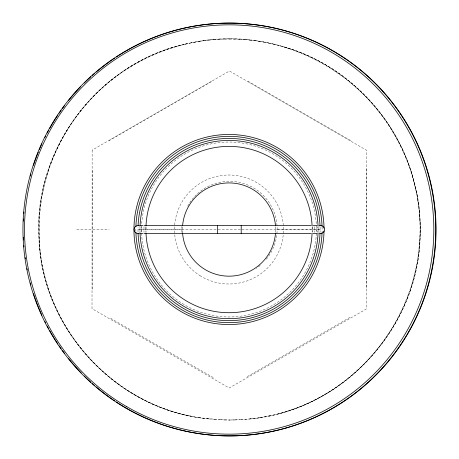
<?xml version="1.0" encoding="UTF-8"?>
<svg xmlns="http://www.w3.org/2000/svg" width="459" height="459" viewBox="0 0 459 459"><rect width="100%" height="100%" fill="white"/><g stroke="black" fill="none" stroke-linecap="round" stroke-linejoin="round"><path stroke-width="0.34" stroke-dasharray="2.29 1.72" d="M109.076 140.666L211.691 81.421M247.298 376.621L349.913 317.376M245.043 419.371C339.293 413.84 419.641 328.983 420.105 234.578C421.517 187.392 404.505 140.006 373.419 104.486C337.91 63.262 284.081 38.705 229.655 38.981C173.823 38.671 118.669 64.57 83.194 107.647C53.76 142.824 37.81 188.896 39.204 234.738C39.83 327.342 117.12 411 209.384 418.941C116.988 411.218 39.526 327.428 38.9 234.738C34.591 143.845 104.532 57.1 194.341 42.28M260.178 417.558L250.253 418.872C338.731 410.805 413.811 333.354 419.262 244.716C427.886 157.311 367.567 69.791 282.87 46.652M180.766 45.361C99.104 65.666 37.787 145.348 39.13 229.5C37.575 317.272 104.56 399.634 190.795 416.015M278.234 413.639C374.498 389.943 438.265 286.026 415.607 189.429C395.687 88.553 289.497 19.875 189.28 43.244M185.161 44.248C97.658 63.244 32.532 150.695 39.113 239.971C42.394 327.393 113.339 405.876 200.055 417.707M269.416 415.756C355.272 399.141 421.701 316.899 420.174 229.5C421.511 145.216 359.954 65.241 278.011 45.298M184.857 44.248L189.584 43.244M259.874 417.558L269.72 415.756M194.037 42.28L199.126 41.442M198.822 41.442L203.928 40.725M203.624 40.725L208.747 40.128M208.443 40.128L213.957 39.629M250.557 418.872L239.816 419.733L245.347 419.371M213.653 39.629L219.184 39.267M218.88 39.267L224.417 39.049M234.583 419.951L240.12 419.733L229.345 420.019L234.888 419.951M224.112 39.049L229.655 38.981M76.705 229.5L109.179 229.5M216.097 229.5L137.993 229.5A91.054 91.054 0 0 1 138.027 226.838M218.117 229.5L241.204 229.5M241.859 229.5L320.589 229.5M229.345 38.981L234.727 39.049M224.273 419.951L229.655 420.019L219.195 419.75L224.577 419.951M234.423 39.049L239.805 39.25M239.495 39.25L244.865 39.589M214.135 419.411L219.505 419.75L199.745 417.707M244.561 39.589L249.92 40.059M209.08 418.941L214.439 419.411M249.616 40.059L254.596 40.621M254.292 40.621L259.255 41.293M258.945 41.293L263.891 42.079M263.586 42.079L268.509 42.985M268.205 42.985L273.426 44.075M273.122 44.075L278.32 45.298M248.147 81.341L350.762 140.586M110.573 318.242L213.188 377.482M366.225 168.912L366.225 287.403M314.633 226.694L314.633 232.306M312.596 226.694L312.596 232.306M145.973 226.694L145.973 232.306A83.113 83.113 0 0 1 145.928 229.592M143.988 226.694L143.988 232.306M92.77 170.639L92.77 289.13M312.16 229.592A83.113 83.113 0 0 1 312.114 232.294M318.116 229.592A89.069 89.069 0 0 1 318.076 232.197M140.012 232.197A89.069 89.069 0 0 1 139.972 229.592M275.566 232.317A46.6 46.6 0 0 0 275.647 229.592L320.101 229.592A91.054 91.054 0 0 1 320.061 232.254M182.567 232.994A46.6 46.6 0 0 1 182.447 229.592L137.993 229.592A91.054 91.054 0 0 0 138.027 232.254M140.838 226.694A3.97 3.97 0 0 1 140.838 232.306M317.777 232.306A3.97 3.97 0 0 1 317.777 226.694M139.972 229.5A89.069 89.069 0 0 1 140.012 226.895M318.076 226.895A89.069 89.069 0 0 1 318.116 229.5M320.061 226.838A91.054 91.054 0 0 1 320.101 229.5M182.447 229.5A46.6 46.6 0 0 1 182.567 226.098M275.566 226.78A46.6 46.6 0 0 1 275.647 229.5M145.928 229.5A83.113 83.113 0 0 1 145.973 226.803M312.114 226.803A83.113 83.113 0 0 1 312.16 229.5M135.875 231.347A93.125 93.125 0 0 1 135.875 227.767M322.075 227.016A93.125 93.125 0 0 1 322.075 231.938M187.674 206.183A47.65 47.65 0 0 1 256.673 189.883A47.65 47.65 0 0 1 265.509 260.224M260.184 265.474A47.65 47.65 0 0 1 256.392 268.354M181.965 232.42A47.65 47.65 0 0 1 181.925 226.298M92.144 150.133L92.012 308.637L229.219 388.004L366.552 308.867L366.684 150.363L229.477 70.996L92.144 150.133M182.332 303.485A87.462 87.462 0 0 0 316.383 232.914A87.462 87.462 0 0 0 188.242 152.107A87.462 87.462 0 0 0 182.332 303.485M199.912 275.584A54.489 54.489 0 0 0 283.433 231.64A54.489 54.489 0 0 0 203.612 181.276A54.489 54.489 0 0 0 199.912 275.584"/><path stroke-width="0.69" d="M140.443 225.53L142.818 225.53M311.208 225.53L143.988 225.598M312.883 225.53L317.186 225.53M140.443 233.47L142.818 233.47M311.208 233.47L143.988 233.401M312.883 233.47L317.186 233.47M241.204 225.53L241.204 233.47M217.417 225.53L217.417 233.47M312.063 233.642A83.113 83.113 0 0 1 229.047 312.711A83.113 83.113 0 0 1 146.025 233.642M318.03 233.499A89.069 89.069 0 0 1 229.047 318.666A89.069 89.069 0 0 1 140.058 233.499M275.463 233.671A46.6 46.6 0 0 1 182.625 233.671M320.009 233.585A91.054 91.054 0 0 1 229.047 320.646A91.054 91.054 0 0 1 138.079 233.585M139.857 233.029A3.97 3.97 0 0 1 134.062 229.5A3.97 3.97 0 0 1 139.857 225.971M318.764 225.971A3.97 3.97 0 0 1 324.553 229.5A3.97 3.97 0 0 1 318.764 233.029M140.058 225.598A89.069 89.069 0 0 1 229.047 140.431A89.069 89.069 0 0 1 318.03 225.598M138.079 225.507A91.054 91.054 0 0 1 229.047 138.446A91.054 91.054 0 0 1 320.009 225.507M182.625 225.421A46.6 46.6 0 0 1 275.463 225.421M146.025 225.455A83.113 83.113 0 0 1 229.047 146.387A83.113 83.113 0 0 1 312.063 225.455M322.057 232.644A93.125 93.125 0 0 1 228.995 322.625A93.125 93.125 0 0 1 135.916 232.667M135.898 226.694A93.125 93.125 0 0 1 228.8 136.375A93.125 93.125 0 0 1 322.057 226.333M324.02 230.934A95.047 95.047 0 0 1 181.007 311.546A95.047 95.047 0 0 1 181.139 147.379A95.047 95.047 0 0 1 324.02 228.221M116.299 57.014A206.395 206.395 0 0 1 385.176 93.808A206.395 206.395 0 0 1 385.176 365.192A206.395 206.395 0 0 1 116.299 401.986M114.549 400.822A206.395 206.395 0 0 1 96.086 386.857M94.491 385.485A206.395 206.395 0 0 1 92.385 383.632M90.819 382.227A206.395 206.395 0 0 1 84.204 375.938M81.249 372.943A206.395 206.395 0 0 1 68.282 358.186M64.421 353.189A206.395 206.395 0 0 1 62.344 350.366M61.122 348.651A206.395 206.395 0 0 1 59.119 345.765M57.943 344.021A206.395 206.395 0 0 1 49.52 330.256M48.505 328.414A206.395 206.395 0 0 1 47.174 325.942M45.561 322.826A206.395 206.395 0 0 1 44.93 321.575M41.907 315.241A206.395 206.395 0 0 1 33.49 293.68M30.845 284.953A206.395 206.395 0 0 1 30.288 282.922M27.253 269.938A206.395 206.395 0 0 1 26.983 268.561M25.354 258.876A206.395 206.395 0 0 1 25.159 257.482M24 247.022A206.395 206.395 0 0 1 23.885 245.622M23.524 240.023A206.395 206.395 0 0 1 23.398 237.217M23.426 221.083A206.395 206.395 0 0 1 23.524 218.977M23.885 213.378A206.395 206.395 0 0 1 24 211.978M30.288 176.078A206.395 206.395 0 0 1 30.845 174.047M33.49 165.32A206.395 206.395 0 0 1 38.304 152.141M39.371 149.542A206.395 206.395 0 0 1 41.907 143.759M44.93 137.425A206.395 206.395 0 0 1 45.561 136.174M47.174 133.058A206.395 206.395 0 0 1 48.505 130.585M49.52 128.744A206.395 206.395 0 0 1 57.943 114.98M59.119 113.235A206.395 206.395 0 0 1 61.122 110.349M62.344 108.634A206.395 206.395 0 0 1 64.421 105.811M68.282 100.814A206.395 206.395 0 0 1 80.761 86.562M84.204 83.062A206.395 206.395 0 0 1 90.819 76.773M92.385 75.368A206.395 206.395 0 0 1 94.491 73.515M96.086 72.143A206.395 206.395 0 0 1 114.549 58.178M126.15 408.246A206.395 206.395 0 0 0 435.746 229.5A206.395 206.395 0 0 0 126.15 50.754A206.395 206.395 0 0 0 126.15 408.246M126.839 406.737A204.651 204.651 0 0 0 433.818 229.5A204.651 204.651 0 0 0 126.839 52.263A204.651 204.651 0 0 0 126.839 406.737"/></g></svg>
